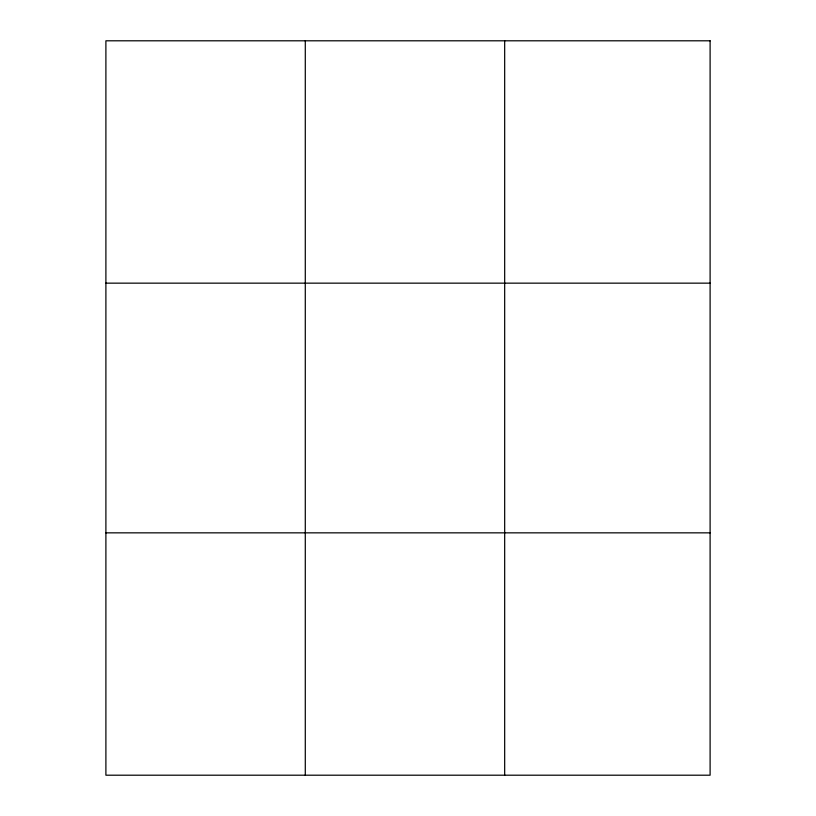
<?xml version="1.0" encoding="UTF-8"?>
<svg xmlns="http://www.w3.org/2000/svg" width="816" height="816" viewBox="0 0 816 816"><rect width="100%" height="100%" fill="white"/><g stroke="black" fill="none" stroke-linecap="round" stroke-linejoin="round"><path stroke-width="1.22" d="M305.286 775.2L305.286 40.8M504.676 775.2L504.676 40.8M105.896 283.152L710.104 283.152M105.896 532.848L710.104 532.848M710.104 40.8L710.104 775.2L105.896 775.2L105.896 40.8L710.104 40.8"/></g></svg>
